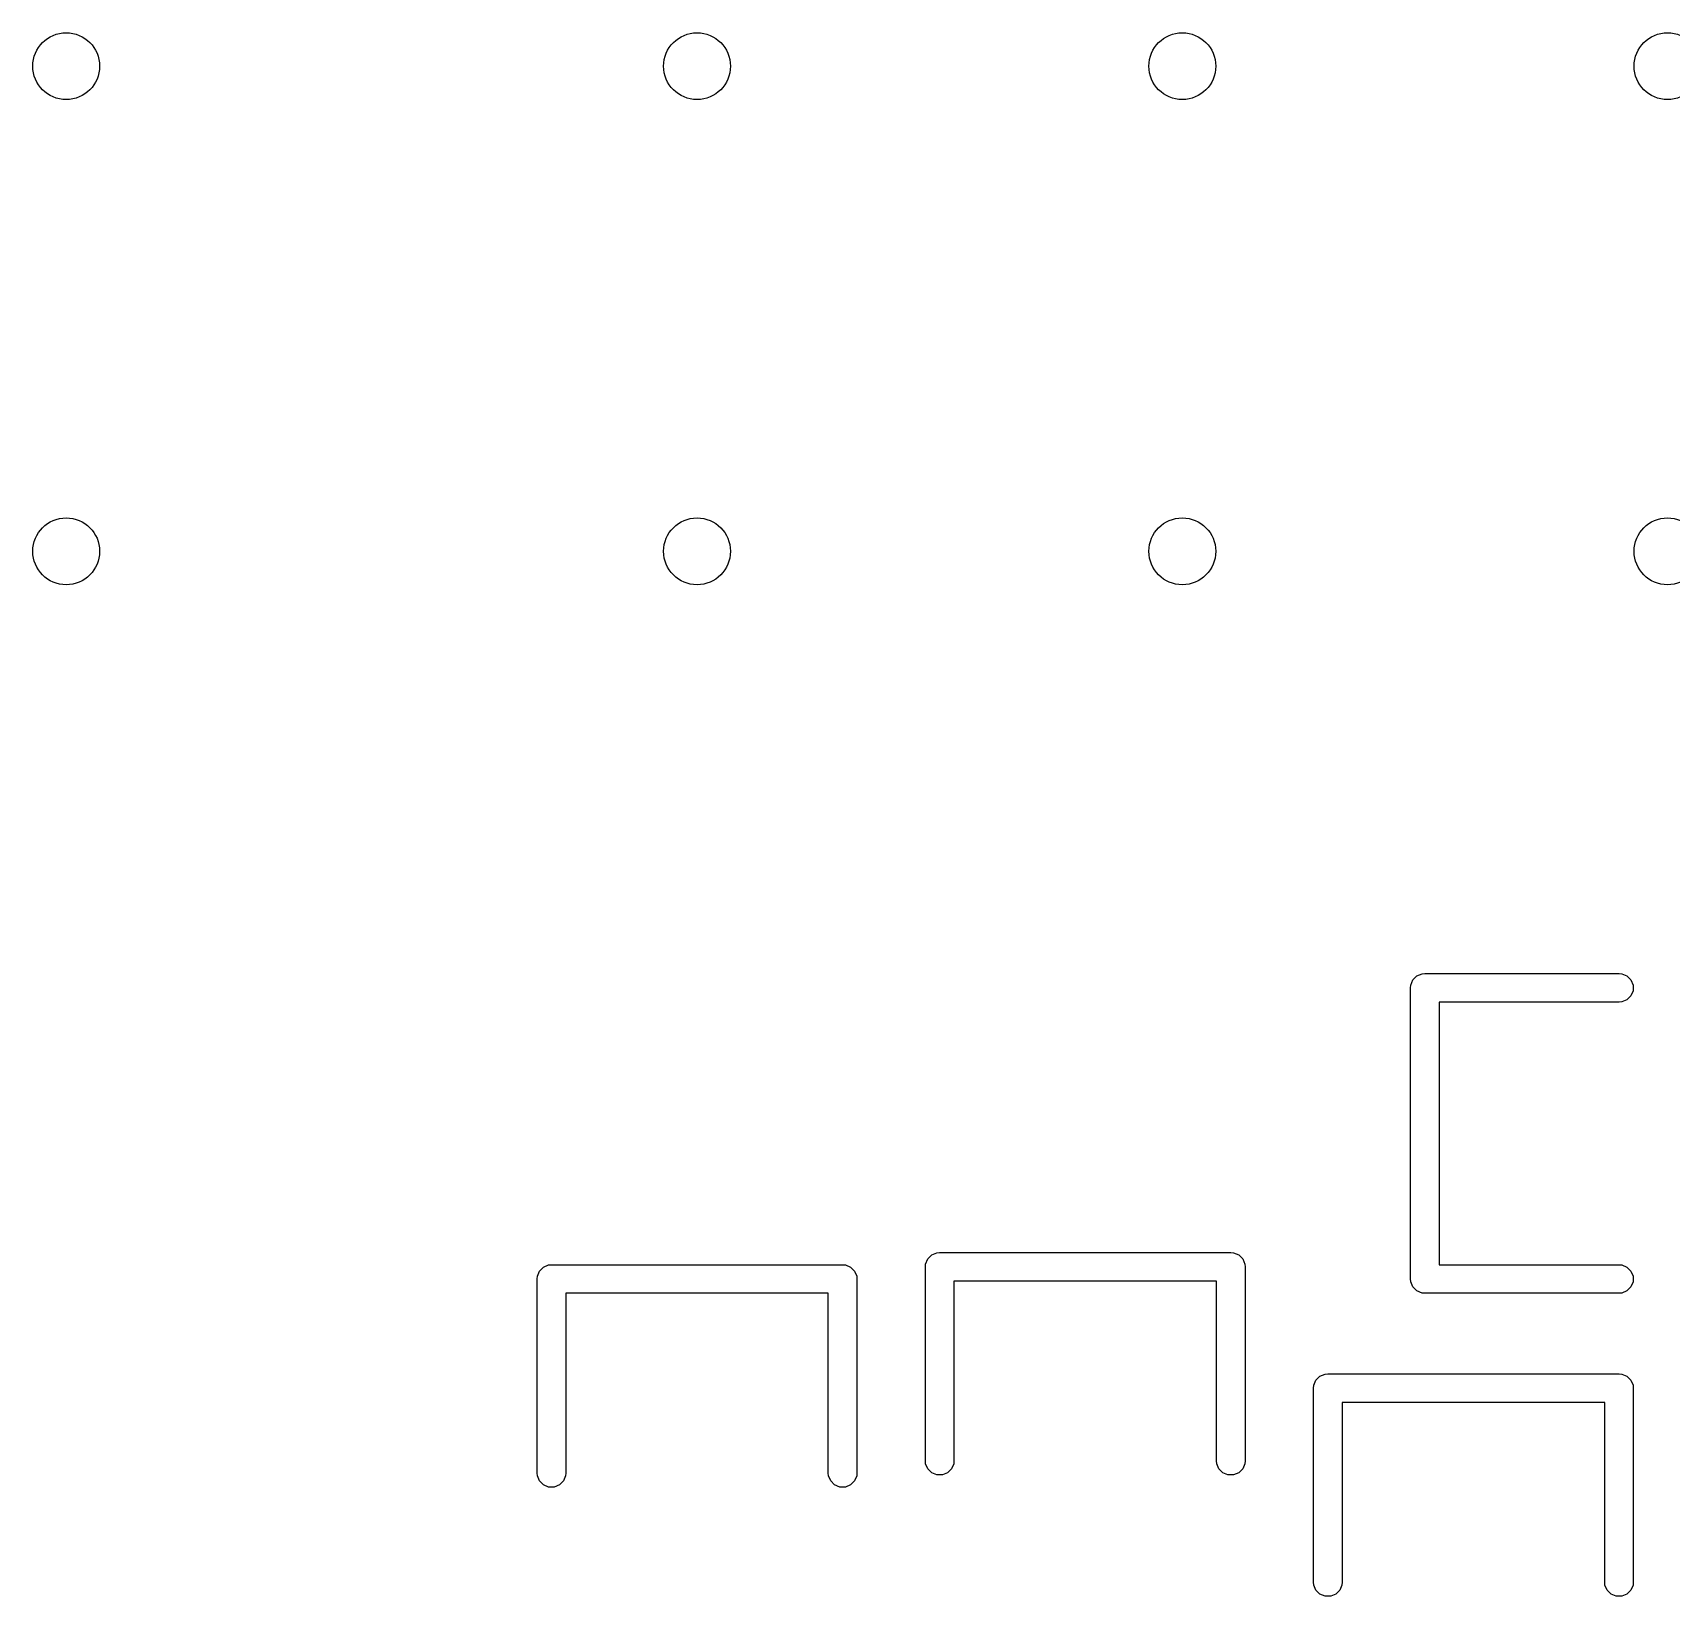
# Model space of a CAD drawing. Extents: x -2.1 to 1.75, y 0.25 to 2.72.
# Drawn here: x -1.3769 to -1.0392, y 2.3996 to 2.7219 of the extents above; entities that cross this region are included whole.
import ezdxf

# ---------------------------------------------------------------- set-up
doc = ezdxf.new("R2010")
doc.units = 0
doc.header["$MEASUREMENT"] = 0
doc.layers.add('BLACK', color=7, linetype='CONTINUOUS')

msp = doc.modelspace()

# ---------------------------------------------------------------- linework, layer by layer
at = {"layer": 'BLACK', "linetype": 'CONTINUOUS'}
for p, q in [((-1.0929, 2.52558), (-1.09246, 2.52664)), ((-1.09246, 2.52664), (-1.09164, 2.52746)), ((-1.09164, 2.52746), (-1.09058, 2.5279)), ((-1.09058, 2.5279), (-1.09, 2.52795)), ((-1.09, 2.52795), (-1.05, 2.52795)), ((-1.05, 2.52795), (-1.04942, 2.5279)), ((-1.04942, 2.5279), (-1.04836, 2.52746)), ((-1.04836, 2.52746), (-1.04754, 2.52664)), ((-1.04754, 2.52664), (-1.0471, 2.52558)), ((-1.09295, 2.525), (-1.0929, 2.52558)), ((-1.09295, 2.465), (-1.09295, 2.525)), ((-1.04836, 2.52254), (-1.04942, 2.5221)), ((-1.04754, 2.52336), (-1.04836, 2.52254)), ((-1.0471, 2.52442), (-1.04754, 2.52336)), ((-1.0471, 2.52558), (-1.0471, 2.52442)), ((-1.05, 2.52205), (-1.08705, 2.52205)), ((-1.08705, 2.52205), (-1.08705, 2.46795)), ((-1.04942, 2.5221), (-1.05, 2.52205)), ((-1.1929, 2.46808), (-1.19246, 2.46914)), ((-1.19246, 2.46914), (-1.19164, 2.46996)), ((-1.19164, 2.46996), (-1.19058, 2.4704)), ((-1.19058, 2.4704), (-1.19, 2.47045)), ((-1.19, 2.47045), (-1.13, 2.47045)), ((-1.13, 2.47045), (-1.12942, 2.4704)), ((-1.12942, 2.4704), (-1.12836, 2.46996)), ((-1.12836, 2.46996), (-1.12754, 2.46914)), ((-1.12754, 2.46914), (-1.1271, 2.46808)), ((-1.27295, 2.465), (-1.2729, 2.46558)), ((-1.27295, 2.425), (-1.27295, 2.465)), ((-1.2729, 2.46558), (-1.27246, 2.46664)), ((-1.27246, 2.46664), (-1.27164, 2.46746)), ((-1.27164, 2.46746), (-1.27058, 2.4679)), ((-1.27058, 2.4679), (-1.27, 2.46795)), ((-1.27, 2.46795), (-1.21, 2.46795)), ((-1.21, 2.46795), (-1.20942, 2.4679)), ((-1.20942, 2.4679), (-1.20836, 2.46746)), ((-1.20836, 2.46746), (-1.20754, 2.46664)), ((-1.20754, 2.46664), (-1.2071, 2.46558)), ((-1.2071, 2.46558), (-1.20705, 2.465)), ((-1.20705, 2.465), (-1.20705, 2.425)), ((-1.19295, 2.4675), (-1.1929, 2.46808)), ((-1.19295, 2.4275), (-1.19295, 2.4675)), ((-1.1271, 2.46808), (-1.12705, 2.4675)), ((-1.12705, 2.4675), (-1.12705, 2.4275)), ((-1.0929, 2.46442), (-1.09295, 2.465)), ((-1.08705, 2.46795), (-1.05, 2.46795)), ((-1.05, 2.46795), (-1.04942, 2.4679)), ((-1.04942, 2.4679), (-1.04836, 2.46746)), ((-1.04836, 2.46746), (-1.04754, 2.46664)), ((-1.04754, 2.46664), (-1.0471, 2.46558)), ((-1.0471, 2.46558), (-1.0471, 2.46442)), ((-1.21295, 2.46205), (-1.26705, 2.46205)), ((-1.26705, 2.46205), (-1.26705, 2.425)), ((-1.21295, 2.425), (-1.21295, 2.46205)), ((-1.13295, 2.46455), (-1.18705, 2.46455)), ((-1.18705, 2.46455), (-1.18705, 2.4275)), ((-1.13295, 2.4275), (-1.13295, 2.46455)), ((-1.09246, 2.46336), (-1.0929, 2.46442)), ((-1.09164, 2.46254), (-1.09246, 2.46336)), ((-1.09058, 2.4621), (-1.09164, 2.46254)), ((-1.09, 2.46205), (-1.09058, 2.4621)), ((-1.05, 2.46205), (-1.09, 2.46205)), ((-1.04942, 2.4621), (-1.05, 2.46205)), ((-1.04836, 2.46254), (-1.04942, 2.4621)), ((-1.04754, 2.46336), (-1.04836, 2.46254)), ((-1.0471, 2.46442), (-1.04754, 2.46336)), ((-1.11246, 2.44414), (-1.11164, 2.44496)), ((-1.11164, 2.44496), (-1.11058, 2.4454)), ((-1.11058, 2.4454), (-1.11, 2.44545)), ((-1.11, 2.44545), (-1.05, 2.44545)), ((-1.05, 2.44545), (-1.04942, 2.4454)), ((-1.04942, 2.4454), (-1.04836, 2.44496)), ((-1.04836, 2.44496), (-1.04754, 2.44414)), ((-1.11295, 2.4425), (-1.1129, 2.44308)), ((-1.11295, 2.4025), (-1.11295, 2.4425)), ((-1.1129, 2.44308), (-1.11246, 2.44414)), ((-1.04754, 2.44414), (-1.0471, 2.44308)), ((-1.0471, 2.44308), (-1.04705, 2.4425)), ((-1.04705, 2.4425), (-1.04705, 2.4025)), ((-1.05295, 2.43955), (-1.10705, 2.43955)), ((-1.10705, 2.43955), (-1.10705, 2.4025)), ((-1.05295, 2.4025), (-1.05295, 2.43955)), ((-1.2729, 2.42442), (-1.27295, 2.425)), ((-1.27246, 2.42336), (-1.2729, 2.42442)), ((-1.2671, 2.42442), (-1.26754, 2.42336)), ((-1.26705, 2.425), (-1.2671, 2.42442)), ((-1.2129, 2.42442), (-1.21295, 2.425)), ((-1.21246, 2.42336), (-1.2129, 2.42442)), ((-1.2071, 2.42442), (-1.20754, 2.42336)), ((-1.20705, 2.425), (-1.2071, 2.42442)), ((-1.1929, 2.42692), (-1.19295, 2.4275)), ((-1.19246, 2.42586), (-1.1929, 2.42692)), ((-1.19164, 2.42504), (-1.19246, 2.42586)), ((-1.19058, 2.4246), (-1.19164, 2.42504)), ((-1.18942, 2.4246), (-1.19058, 2.4246)), ((-1.18836, 2.42504), (-1.18942, 2.4246)), ((-1.18754, 2.42586), (-1.18836, 2.42504)), ((-1.1871, 2.42692), (-1.18754, 2.42586)), ((-1.18705, 2.4275), (-1.1871, 2.42692)), ((-1.1329, 2.42692), (-1.13295, 2.4275)), ((-1.13246, 2.42586), (-1.1329, 2.42692)), ((-1.13164, 2.42504), (-1.13246, 2.42586)), ((-1.13058, 2.4246), (-1.13164, 2.42504)), ((-1.12942, 2.4246), (-1.13058, 2.4246)), ((-1.12836, 2.42504), (-1.12942, 2.4246)), ((-1.12754, 2.42586), (-1.12836, 2.42504)), ((-1.1271, 2.42692), (-1.12754, 2.42586)), ((-1.12705, 2.4275), (-1.1271, 2.42692)), ((-1.27164, 2.42254), (-1.27246, 2.42336)), ((-1.27058, 2.4221), (-1.27164, 2.42254)), ((-1.26942, 2.4221), (-1.27058, 2.4221)), ((-1.26836, 2.42254), (-1.26942, 2.4221)), ((-1.26754, 2.42336), (-1.26836, 2.42254)), ((-1.21164, 2.42254), (-1.21246, 2.42336)), ((-1.21058, 2.4221), (-1.21164, 2.42254)), ((-1.20942, 2.4221), (-1.21058, 2.4221)), ((-1.20836, 2.42254), (-1.20942, 2.4221)), ((-1.20754, 2.42336), (-1.20836, 2.42254)), ((-1.1129, 2.40192), (-1.11295, 2.4025)), ((-1.11246, 2.40086), (-1.1129, 2.40192)), ((-1.11164, 2.40004), (-1.11246, 2.40086)), ((-1.10754, 2.40086), (-1.10836, 2.40004)), ((-1.1071, 2.40192), (-1.10754, 2.40086)), ((-1.10705, 2.4025), (-1.1071, 2.40192)), ((-1.0529, 2.40192), (-1.05295, 2.4025)), ((-1.05246, 2.40086), (-1.0529, 2.40192)), ((-1.05164, 2.40004), (-1.05246, 2.40086)), ((-1.04754, 2.40086), (-1.04836, 2.40004)), ((-1.0471, 2.40192), (-1.04754, 2.40086)), ((-1.04705, 2.4025), (-1.0471, 2.40192)), ((-1.11058, 2.3996), (-1.11164, 2.40004)), ((-1.10942, 2.3996), (-1.11058, 2.3996)), ((-1.10836, 2.40004), (-1.10942, 2.3996)), ((-1.05058, 2.3996), (-1.05164, 2.40004)), ((-1.04942, 2.3996), (-1.05058, 2.3996)), ((-1.04836, 2.40004), (-1.04942, 2.3996))]:
    msp.add_line(p, q, dxfattribs=at)
at = {"layer": 'BLACK'}
for centre in [(-1.37, 2.715), (-1.24, 2.715), (-1.14, 2.715), (-1.04, 2.715), (-1.37, 2.615), (-1.24, 2.615), (-1.14, 2.615), (-1.04, 2.615)]:
    msp.add_circle(centre, 0.00689, dxfattribs=at)

doc.saveas('drawing.dxf')
